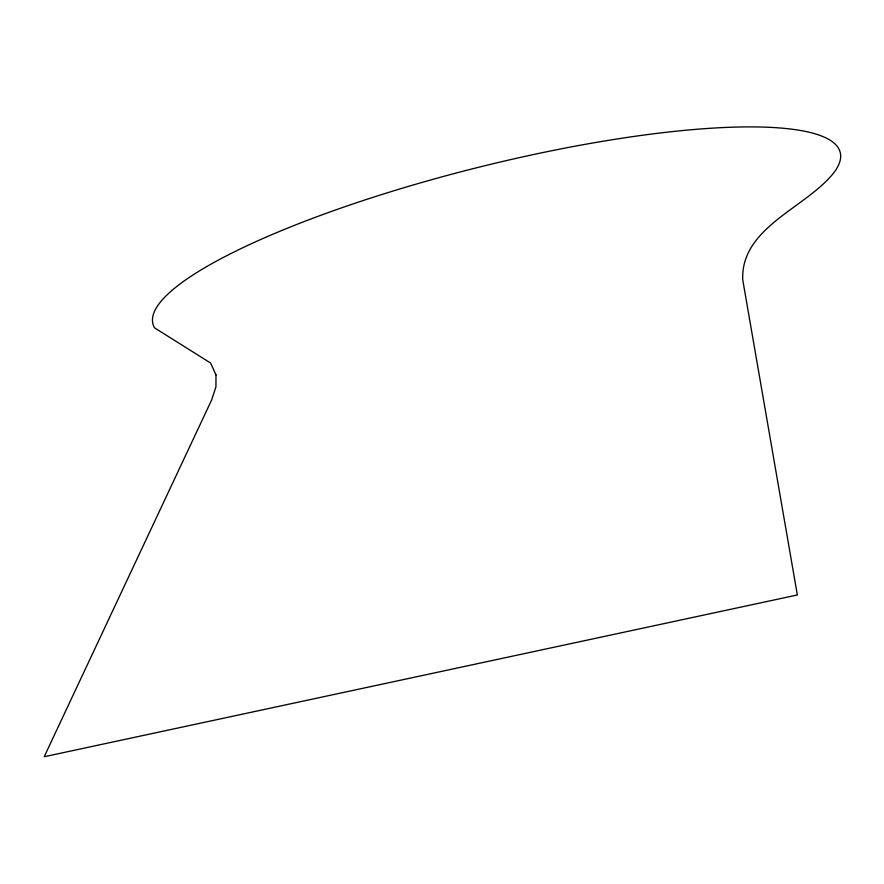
<?xml version="1.0" encoding="UTF-8"?>
<svg xmlns="http://www.w3.org/2000/svg" width="884" height="884" viewBox="0 0 884 884"><rect width="100%" height="100%" fill="white"/><g stroke="black" fill="none" stroke-linecap="round" stroke-linejoin="round"><path stroke-width="1.33" d="M215.983 374.893L215.939 386.827L211.652 399.944L44.2 756.737L797.357 594.976L742.737 279.83C740.549 227.022 807.191 207.53 834.341 172.048A354.208 73.074 -14 0 0 510.985 159.529A354.208 73.074 -14 0 0 154.567 327.853L210.591 363.037L215.983 374.893"/></g></svg>
